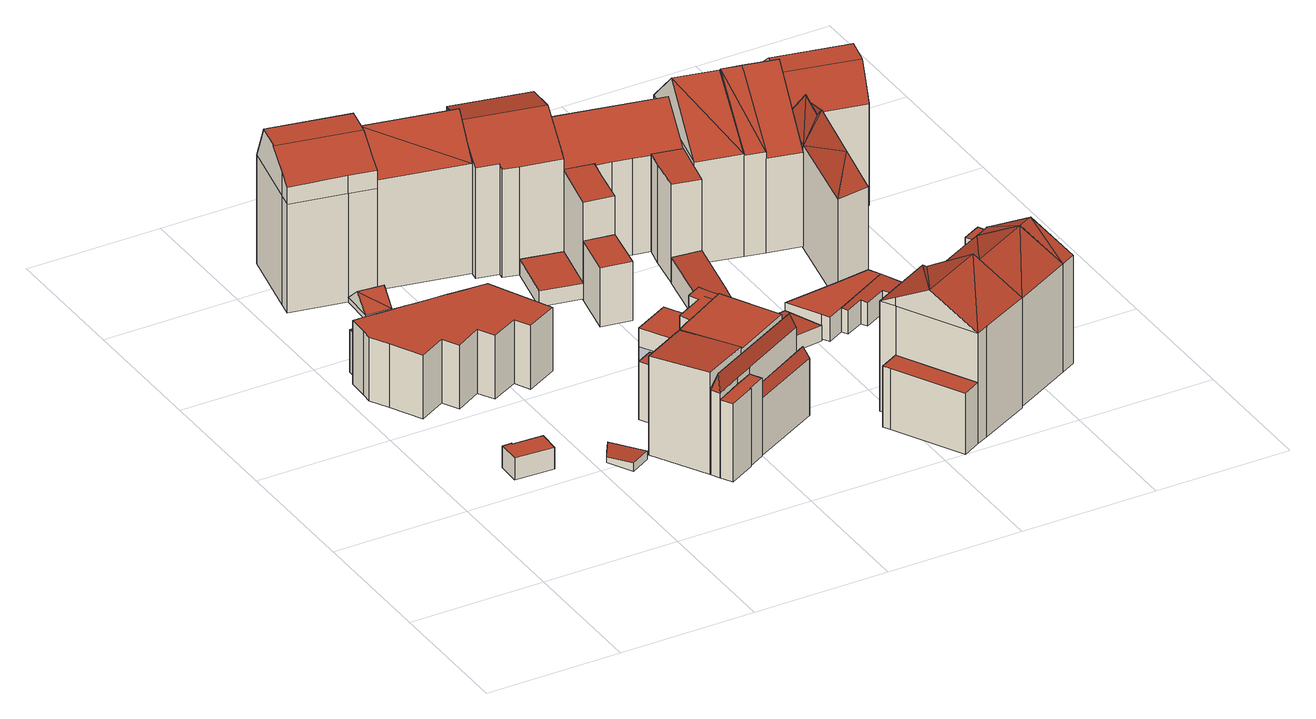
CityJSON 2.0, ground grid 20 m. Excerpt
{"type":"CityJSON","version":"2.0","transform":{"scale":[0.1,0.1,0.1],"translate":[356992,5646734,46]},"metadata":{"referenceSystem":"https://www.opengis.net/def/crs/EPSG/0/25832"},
"CityObjects":{
"building1":{"type":"Building","attributes":{"Gemeindeschluessel":"05315000","Geometrietyp2DReferenz":"3000","function":"51009_1610","roofType":"1000","measuredHeight":3.36},"geometry":[{"type":"Solid","lod":"2","boundaries":[[[[0,1,2,3]],[[4,5,1,0]],[[6,7,5,4]],[[8,9,7,6]],[[10,11,9,8]],[[3,2,11,10]],[[8,6,4,0,3,10]],[[1,5,7,9,11,2]]]],"semantics":{"surfaces":[{"type":"WallSurface"},{"type":"RoofSurface"},{"type":"GroundSurface"}],"values":[[0,0,0,0,0,0,1,2]]}}]},
"building2":{"type":"Building","attributes":{"Gemeindeschluessel":"05315000","Geometrietyp2DReferenz":"3000","function":"31001_1100"},"address":[{"country":"Germany","locality":"Köln","thoroughfareNumber":"14b","thoroughfareName":"Merlostr."},{"country":"Germany","locality":"Köln","thoroughfareNumber":"14c","thoroughfareName":"Merlostr."},{"country":"Germany","locality":"Köln","thoroughfareNumber":"14d","thoroughfareName":"Merlostr."}],"children":["building2-1","building2-2","building2-3","building2-4","building2-5"]},
"building2-1":{"type":"BuildingPart","attributes":{"roofType":"1000","measuredHeight":6.59},"parents":["building2"],"geometry":[{"type":"Solid","lod":"2","boundaries":[[[[12,13,14,15]],[[16,17,13,12]],[[18,19,17,16]],[[12,15,18,16]],[[14,13,17,19]],[[19,18,15,14]]]],"semantics":{"surfaces":[{"type":"WallSurface"},{"type":"RoofSurface"},{"type":"GroundSurface"},{"type":"ClosureSurface"}],"values":[[0,0,0,1,2,3]]}}]},
"building2-2":{"type":"BuildingPart","attributes":{"roofType":"1000","measuredHeight":6.57},"parents":["building2"],"geometry":[{"type":"Solid","lod":"2","boundaries":[[[[20,21,22,23]],[[24,25,21,20]],[[26,27,25,24]],[[20,23,26,24]],[[22,21,25,27]],[[27,26,23,22]]]],"semantics":{"surfaces":[{"type":"WallSurface"},{"type":"RoofSurface"},{"type":"GroundSurface"},{"type":"ClosureSurface"}],"values":[[0,0,0,1,2,3]]}}]},
"building2-3":{"type":"BuildingPart","attributes":{"roofType":"2100","measuredHeight":6.66},"parents":["building2"],"geometry":[{"type":"Solid","lod":"2","boundaries":[[[[28,29,30,31]],[[32,33,34,35]],[[31,30,33,32]],[[35,28,31,32]],[[29,34,33,30]],[[34,29,28,35]]]],"semantics":{"surfaces":[{"type":"WallSurface"},{"type":"RoofSurface"},{"type":"GroundSurface"},{"type":"ClosureSurface"}],"values":[[0,0,0,1,2,3]]}}]},
"building2-4":{"type":"BuildingPart","attributes":{"roofType":"1000","measuredHeight":9.72},"parents":["building2"],"geometry":[{"type":"Solid","lod":"2","boundaries":[[[[36,37,38,39]],[[40,41,37,36]],[[42,43,41,40]],[[44,45,43,42]],[[46,47,45,44]],[[48,49,47,46]],[[50,51,49,48]],[[52,53,51,50]],[[54,55,53,52]],[[56,15,14,55,54]],[[57,58,59,19,18,60]],[[61,35,34,62,63,64]],[[65,23,22,29,28,66]],[[67,68,27,26,69]],[[70,71,68,67]],[[72,73,71,70]],[[39,38,73,72]],[[70,67,69,65,66,61,64,57,60,56,54,52,50,48,46,44,42,40,36,39,72]],[[37,41,43,45,47,49,51,53,55,14,19,59,62,34,29,22,27,68,71,73,38]],[[15,56,60,18]],[[19,14,15,18]],[[58,57,64,63]],[[62,59,58,63]],[[35,61,66,28]],[[29,34,35,28]],[[23,65,69,26]],[[27,22,23,26]]]],"semantics":{"surfaces":[{"type":"WallSurface"},{"type":"RoofSurface"},{"type":"GroundSurface"},{"type":"ClosureSurface"}],"values":[[0,0,0,0,0,0,0,0,0,0,0,0,0,0,0,0,0,1,2,0,3,0,3,0,3,0,3]]}}]},
"building2-5":{"type":"BuildingPart","attributes":{"roofType":"1000","measuredHeight":6.64},"parents":["building2"],"geometry":[{"type":"Solid","lod":"2","boundaries":[[[[74,75,59,58]],[[76,77,75,74]],[[63,62,77,76]],[[74,58,63,76]],[[59,75,77,62]],[[62,63,58,59]]]],"semantics":{"surfaces":[{"type":"WallSurface"},{"type":"RoofSurface"},{"type":"GroundSurface"},{"type":"ClosureSurface"}],"values":[[0,0,0,1,2,3]]}}]},
"building3":{"type":"Building","attributes":{"Gemeindeschluessel":"05315000","Geometrietyp2DReferenz":"3000","function":"51009_1610","roofType":"2100","measuredHeight":1.28},"geometry":[{"type":"Solid","lod":"2","boundaries":[[[[78,79,80,81]],[[82,83,79,78]],[[84,85,83,82]],[[86,87,85,84]],[[88,89,87,86]],[[81,80,89,88]],[[86,84,82,78,81,88]],[[79,83,85,87,89,80]]]],"semantics":{"surfaces":[{"type":"WallSurface"},{"type":"RoofSurface"},{"type":"GroundSurface"}],"values":[[0,0,0,0,0,0,1,2]]}}]},
"building4":{"type":"Building","attributes":{"Gemeindeschluessel":"05315000","Geometrietyp2DReferenz":"3000","function":"31001_1000"},"address":[{"country":"Germany","locality":"Köln","thoroughfareNumber":"54","thoroughfareName":"Blumenthalstr."}],"children":["building4-1","building4-2"]},
"building4-1":{"type":"BuildingPart","attributes":{"roofType":"9999","measuredHeight":22.33},"parents":["building4"],"geometry":[{"type":"Solid","lod":"2","boundaries":[[[[90,91,92,93]],[[94,95,96,91,90]],[[97,98,99]],[[100,101,97,99]],[[102,103,101,100]],[[104,105,103,102]],[[93,92,105,104]],[[106,107,108,104]],[[109,110,111,112,113,114,115]],[[111,110,107,106,116]],[[115,114,99,94]],[[114,113,100,99]],[[113,112,102,100]],[[112,111,116,106,104,102]],[[109,115,94,90]],[[108,107,110,109,90,93]],[[108,93,104]],[[91,96,97,101,103,105,92]],[[95,94,99,98]],[[97,96,95,98]]]],"semantics":{"surfaces":[{"type":"WallSurface"},{"type":"RoofSurface"},{"type":"GroundSurface"},{"type":"ClosureSurface"}],"values":[[0,0,0,0,0,0,0,1,1,1,0,0,0,0,0,0,0,2,0,3]]}}]},
"building4-2":{"type":"BuildingPart","attributes":{"roofType":"3100","measuredHeight":3.06},"parents":["building4"],"geometry":[{"type":"Solid","lod":"2","boundaries":[[[[117,118,119,120]],[[98,97,118,117]],[[120,119,96,95]],[[117,121,98]],[[95,122,120]],[[120,122,121]],[[121,117,120]],[[122,95,98]],[[98,121,122]],[[118,97,96,119]],[[97,98,95,96]]]],"semantics":{"surfaces":[{"type":"WallSurface"},{"type":"RoofSurface"},{"type":"GroundSurface"},{"type":"ClosureSurface"}],"values":[[0,0,0,0,0,1,1,1,1,2,3]]}}]},
"building5":{"type":"Building","attributes":{"Gemeindeschluessel":"05315000","Geometrietyp2DReferenz":"3000","function":"51009_1610","roofType":"1000","measuredHeight":8.76},"geometry":[{"type":"Solid","lod":"2","boundaries":[[[[123,124,125,126]],[[127,128,124,123]],[[129,130,128,127]],[[131,132,130,129]],[[126,125,132,131]],[[129,127,123,126,131]],[[124,128,130,132,125]]]],"semantics":{"surfaces":[{"type":"WallSurface"},{"type":"RoofSurface"},{"type":"GroundSurface"}],"values":[[0,0,0,0,0,1,2]]}}]},
"building6":{"type":"Building","attributes":{"Gemeindeschluessel":"05315000","Geometrietyp2DReferenz":"3000","function":"31001_1000"},"children":["building6-1","building6-2","building6-3","building6-4","building6-5","building6-6","building6-7","building6-8","building6-9","building6-10"]},
"building6-1":{"type":"BuildingPart","attributes":{"roofType":"1000","measuredHeight":11.89},"parents":["building6"],"geometry":[{"type":"Solid","lod":"2","boundaries":[[[[133,134,135,136]],[[137,138,134,133]],[[139,140,138,137]],[[141,142,140,139]],[[143,144,142,141]],[[143,141,139,137,133,136,145]],[[134,138,140,142,144,146,135]],[[144,143,145,146]],[[146,145,136,135]]]],"semantics":{"surfaces":[{"type":"WallSurface"},{"type":"RoofSurface"},{"type":"GroundSurface"},{"type":"ClosureSurface"}],"values":[[0,0,0,0,0,1,2,3,3]]}}]},
"building6-2":{"type":"BuildingPart","attributes":{"roofType":"2100","measuredHeight":15.17},"parents":["building6"],"geometry":[{"type":"Solid","lod":"2","boundaries":[[[[147,148,149,150,151,152,153,154,155]],[[156,157,158,159,160,161,162,163,164]],[[165,156,164,166,154,153]],[[165,153,152,167]],[[157,156,165,167]],[[167,152,151,168]],[[158,157,167,168]],[[168,151,150,169]],[[159,158,168,169]],[[169,150,149,170]],[[171,160,159,169,170]],[[172,171,170,149,148]],[[173,161,160,171,172]],[[173,172,148,147,174,175]],[[161,173,175,162]],[[176,174,147,155]],[[163,162,175,174,176]],[[166,176,155,154]],[[164,163,176,166]]]],"semantics":{"surfaces":[{"type":"RoofSurface"},{"type":"GroundSurface"},{"type":"ClosureSurface"},{"type":"WallSurface"}],"values":[[0,1,2,3,2,3,2,3,2,3,2,3,2,3,2,3,2,3,2]]}}]},
"building6-3":{"type":"BuildingPart","attributes":{"roofType":"1000","measuredHeight":15.16},"parents":["building6"],"geometry":[{"type":"Solid","lod":"2","boundaries":[[[[177,178,179,180,181,182]],[[177,182,183,184,185,186,187]],[[188,189,180,179,156,164]],[[166,154,186,185,190]],[[166,190,191,188,164]],[[191,190,185,184,192]],[[188,191,192,189]],[[183,182,181]],[[189,192,184,183,181,180]],[[178,177,187,153,165]],[[156,179,178,165]],[[153,187,186,154]],[[166,164,156,165,153,154]]]],"semantics":{"surfaces":[{"type":"WallSurface"},{"type":"RoofSurface"},{"type":"GroundSurface"},{"type":"ClosureSurface"}],"values":[[0,1,2,0,3,0,3,0,3,0,3,0,3]]}}]},
"building6-4":{"type":"BuildingPart","attributes":{"roofType":"1000","measuredHeight":8.99},"parents":["building6"],"geometry":[{"type":"Solid","lod":"2","boundaries":[[[[193,194,195,196,197]],[[193,197,171,172]],[[196,195,161,160]],[[160,171,197,196]],[[194,193,172,173]],[[161,195,194,173]],[[161,173,172,171,160]]]],"semantics":{"surfaces":[{"type":"WallSurface"},{"type":"RoofSurface"},{"type":"GroundSurface"},{"type":"ClosureSurface"}],"values":[[0,1,2,3,0,3,3]]}}]},
"building6-5":{"type":"BuildingPart","attributes":{"roofType":"1000","measuredHeight":12.02},"parents":["building6"],"geometry":[{"type":"Solid","lod":"2","boundaries":[[[[198,197,196,199,200,201]],[[168,169,170,198,201,178,165,167]],[[179,199,196,160,159,158,157,156]],[[156,165,178,202,179]],[[202,178,201,200]],[[199,179,202,200]],[[197,198,170,171]],[[160,196,197,171]],[[160,171,170,169,159]],[[159,169,168,158]],[[158,168,167,157]],[[157,167,165,156]]]],"semantics":{"surfaces":[{"type":"WallSurface"},{"type":"RoofSurface"},{"type":"GroundSurface"},{"type":"ClosureSurface"}],"values":[[0,1,2,3,0,3,0,3,3,3,3,3]]}}]},
"building6-6":{"type":"BuildingPart","attributes":{"roofType":"2100","measuredHeight":15.58},"parents":["building6"],"geometry":[{"type":"Solid","lod":"2","boundaries":[[[[203,204,205,206]],[[181,180,204,203]],[[206,205,207,208,209]],[[210,183,181,203,206,209]],[[204,180,189,207,205]],[[183,210,184]],[[180,181,183,184,192,189]],[[192,184,210,209,208]],[[192,208,207,189]]]],"semantics":{"surfaces":[{"type":"WallSurface"},{"type":"RoofSurface"},{"type":"GroundSurface"},{"type":"ClosureSurface"}],"values":[[0,0,0,1,2,0,3,0,3]]}}]},
"building6-7":{"type":"BuildingPart","attributes":{"roofType":"5000","measuredHeight":13.53},"parents":["building6"],"geometry":[{"type":"Solid","lod":"2","boundaries":[[[[175,162,174]],[[211,212,213,214,215,216]],[[216,217,218,211]],[[174,217,216]],[[176,166,190,218,217,174]],[[211,218,190]],[[214,213,188,164,163,162]],[[175,174,216,215]],[[162,175,215,214]],[[212,211,190,191]],[[212,191,188,213]],[[164,166,176,163]],[[188,191,190,166,164]],[[162,163,176,174]]]],"semantics":{"surfaces":[{"type":"WallSurface"},{"type":"RoofSurface"},{"type":"GroundSurface"},{"type":"ClosureSurface"}],"values":[[0,0,1,1,1,1,2,0,3,0,3,3,3,3]]}}]},
"building6-8":{"type":"BuildingPart","attributes":{"roofType":"5000","measuredHeight":15.25},"parents":["building6"],"geometry":[{"type":"Solid","lod":"2","boundaries":[[[[208,207,144,143,219]],[[220,221,213,212]],[[222,136,135,221,220]],[[212,223,220]],[[191,192,208,224,223,212]],[[219,224,208]],[[225,222,220,223,224,219]],[[207,189,188,213,221,135,146,144]],[[189,192,191,188]],[[188,191,212,213]],[[207,208,192,189]],[[136,222,225,145]],[[146,135,136,145]],[[145,225,219,143]],[[144,146,145,143]]]],"semantics":{"surfaces":[{"type":"WallSurface"},{"type":"RoofSurface"},{"type":"GroundSurface"},{"type":"ClosureSurface"}],"values":[[0,0,0,1,1,1,1,2,3,3,3,0,3,0,3]]}}]},
"building6-9":{"type":"BuildingPart","attributes":{"roofType":"2100","measuredHeight":7.09},"parents":["building6"],"geometry":[{"type":"Solid","lod":"2","boundaries":[[[[226,227,195,194]],[[215,214,227,226]],[[194,173,175,215,226]],[[162,161,195,227,214]],[[161,162,175,173]],[[162,214,215,175]],[[195,161,173,194]]]],"semantics":{"surfaces":[{"type":"WallSurface"},{"type":"RoofSurface"},{"type":"GroundSurface"},{"type":"ClosureSurface"}],"values":[[0,0,1,2,3,3,3]]}}]},
"building6-10":{"type":"BuildingPart","attributes":{"roofType":"9999","measuredHeight":9.13},"parents":["building6"],"geometry":[{"type":"Solid","lod":"2","boundaries":[[[[228,202,200]],[[228,229,179,202]],[[200,199,229,228]],[[199,200,202,179]],[[229,199,179]]]],"semantics":{"surfaces":[{"type":"RoofSurface"},{"type":"WallSurface"},{"type":"GroundSurface"}],"values":[[0,1,1,1,2]]}}]},
"building7":{"type":"Building","attributes":{"Gemeindeschluessel":"05315000","Geometrietyp2DReferenz":"3000","function":"31001_1000","roofType":"3100","measuredHeight":21.92},"address":[{"country":"Germany","locality":"Köln","thoroughfareNumber":"56","thoroughfareName":"Blumenthalstr."}],"geometry":[{"type":"Solid","lod":"2","boundaries":[[[[230,231,232,108]],[[233,234,231,230]],[[235,236,234,233]],[[108,232,236,235]],[[230,237,233]],[[235,238,108]],[[237,230,108]],[[108,238,237]],[[233,237,238]],[[238,235,233]],[[231,234,236,232]]]],"semantics":{"surfaces":[{"type":"WallSurface"},{"type":"RoofSurface"},{"type":"GroundSurface"}],"values":[[0,0,0,0,0,0,1,1,1,1,2]]}}]},
"building8":{"type":"Building","attributes":{"Gemeindeschluessel":"05315000","Geometrietyp2DReferenz":"3000","function":"51009_1610","roofType":"5000","measuredHeight":10.11},"geometry":[{"type":"Solid","lod":"2","boundaries":[[[[239,240,241,242]],[[243,244,240,239]],[[245,246,244,243]],[[242,241,246,245]],[[247,245,243,248]],[[243,239,248]],[[248,239,242,247]],[[242,245,247]],[[240,244,246,241]]]],"semantics":{"surfaces":[{"type":"WallSurface"},{"type":"RoofSurface"},{"type":"GroundSurface"}],"values":[[0,0,0,0,1,0,1,1,2]]}}]},
"building9":{"type":"Building","attributes":{"Gemeindeschluessel":"05315000","Geometrietyp2DReferenz":"3000","function":"31001_1000","roofType":"1000","measuredHeight":2.44},"geometry":[{"type":"Solid","lod":"2","boundaries":[[[[249,250,251,252]],[[253,254,250,249]],[[255,256,254,253]],[[252,251,256,255]],[[253,249,252,255]],[[250,254,256,251]]]],"semantics":{"surfaces":[{"type":"WallSurface"},{"type":"RoofSurface"},{"type":"GroundSurface"}],"values":[[0,0,0,0,1,2]]}}]},
"building10":{"type":"Building","attributes":{"Gemeindeschluessel":"05315000","Geometrietyp2DReferenz":"3000","function":"31001_1100","roofType":"9999","measuredHeight":9},"geometry":[{"type":"Solid","lod":"2","boundaries":[[[[257,258,259,260]],[[258,261,262,259]],[[257,263,261,258]],[[260,264,263,257]],[[259,262,264,260]],[[261,263,264,262]]]],"semantics":{"surfaces":[{"type":"RoofSurface"},{"type":"WallSurface"},{"type":"GroundSurface"}],"values":[[0,1,1,1,1,2]]}}]},
"building11":{"type":"Building","attributes":{"Gemeindeschluessel":"05315000","Geometrietyp2DReferenz":"3000","function":"31001_1000","roofType":"5000","measuredHeight":20.59},"address":[{"country":"Germany","locality":"Köln","thoroughfareNumber":"58","thoroughfareName":"Blumenthalstr."}],"geometry":[{"type":"Solid","lod":"2","boundaries":[[[[265,234,266,267]],[[268,231,234,265]],[[269,270,231,268]],[[271,272,270,269]],[[273,254,272,271]],[[274,250,254,273]],[[275,276,250,274]],[[277,278,276,275]],[[267,266,278,277]],[[275,274,273,271,279,280,265,267,277]],[[269,268,280,279]],[[265,280,268]],[[269,279,271]],[[234,231,270,272,254,250,276,278,266]]]],"semantics":{"surfaces":[{"type":"WallSurface"},{"type":"RoofSurface"},{"type":"GroundSurface"}],"values":[[0,0,0,0,0,0,0,0,0,1,1,0,0,2]]}}]},
"building12":{"type":"Building","attributes":{"Gemeindeschluessel":"05315000","Geometrietyp2DReferenz":"3000","function":"31001_2000","roofType":"2100","measuredHeight":2.81},"geometry":[{"type":"Solid","lod":"2","boundaries":[[[[281,282,283,284]],[[285,286,282,281]],[[287,288,286,285]],[[289,290,288,287]],[[284,283,290,289]],[[287,285,281,284,289]],[[282,286,288,290,283]]]],"semantics":{"surfaces":[{"type":"WallSurface"},{"type":"RoofSurface"},{"type":"GroundSurface"}],"values":[[0,0,0,0,0,1,2]]}}]},
"building13":{"type":"Building","attributes":{"Gemeindeschluessel":"05315000","Geometrietyp2DReferenz":"3000","function":"31001_1100","roofType":"2100","measuredHeight":4.28},"geometry":[{"type":"Solid","lod":"2","boundaries":[[[[291,292,293,294]],[[295,296,292,291]],[[297,298,296,295]],[[299,300,298,297]],[[301,302,300,299]],[[294,293,302,301]],[[299,297,295,291,294,301]],[[292,296,298,300,302,293]]]],"semantics":{"surfaces":[{"type":"WallSurface"},{"type":"RoofSurface"},{"type":"GroundSurface"}],"values":[[0,0,0,0,0,0,1,2]]}}]},
"building14":{"type":"Building","attributes":{"Gemeindeschluessel":"05315000","Geometrietyp2DReferenz":"3000","function":"31001_1100"},"address":[{"country":"Germany","locality":"Köln","thoroughfareNumber":"60","thoroughfareName":"Blumenthalstr."}],"children":["building14-1","building14-2","building14-3"]},
"building14-1":{"type":"BuildingPart","attributes":{"roofType":"1000","measuredHeight":14.98},"parents":["building14"],"geometry":[{"type":"Solid","lod":"2","boundaries":[[[[303,304,305,306]],[[307,308,309,304,303]],[[310,311,312,313,314]],[[315,316,311,310]],[[306,305,316,315]],[[310,314,307,303,306,315]],[[304,309,312,311,316,305]],[[308,307,314,313]],[[312,309,308,313]]]],"semantics":{"surfaces":[{"type":"WallSurface"},{"type":"RoofSurface"},{"type":"GroundSurface"},{"type":"ClosureSurface"}],"values":[[0,0,0,0,0,1,2,0,3]]}}]},
"building14-2":{"type":"BuildingPart","attributes":{"roofType":"3100","measuredHeight":19.11},"parents":["building14"],"geometry":[{"type":"Solid","lod":"2","boundaries":[[[[313,312,317,318]],[[319,320,309,308]],[[321,322,320,319]],[[323,324,322,321]],[[325,326,324,323]],[[327,328,329,330]],[[331,332,328,327]],[[333,334,332,331]],[[335,336,334,333]],[[318,317,336,335]],[[327,330,325,323,321,319,308,313,318,331]],[[335,333,331,318]],[[312,309,320,322,324,326,329,328,332,334,336,317]],[[309,312,313,308]],[[329,326,325,330]]]],"semantics":{"surfaces":[{"type":"WallSurface"},{"type":"RoofSurface"},{"type":"GroundSurface"},{"type":"ClosureSurface"}],"values":[[0,0,0,0,0,0,0,0,0,0,1,1,2,3,3]]}}]},
"building14-3":{"type":"BuildingPart","attributes":{"roofType":"1000","measuredHeight":14.96},"parents":["building14"],"geometry":[{"type":"Solid","lod":"2","boundaries":[[[[337,338,324,339]],[[340,341,338,337]],[[342,263,341,340]],[[343,261,263,342]],[[344,345,261,343]],[[346,330,329,345,344]],[[339,324,326,325,347]],[[346,344,343,342,340,337,339,347]],[[338,341,263,261,345,329,326,324]],[[330,346,347,325]],[[326,329,330,325]]]],"semantics":{"surfaces":[{"type":"WallSurface"},{"type":"RoofSurface"},{"type":"GroundSurface"},{"type":"ClosureSurface"}],"values":[[0,0,0,0,0,0,0,1,2,0,3]]}}]},
"building15":{"type":"Building","attributes":{"Gemeindeschluessel":"05315000","Geometrietyp2DReferenz":"3000","function":"31001_1100"},"address":[{"country":"Germany","locality":"Köln","thoroughfareNumber":"59","thoroughfareName":"Riehler Str."}],"children":["building15-1","building15-2"]},
"building15-1":{"type":"BuildingPart","attributes":{"roofType":"5000","measuredHeight":21.03},"parents":["building15"],"geometry":[{"type":"Solid","lod":"2","boundaries":[[[[348,349,350,351,352]],[[353,354,349,348]],[[355,356,354,353]],[[357,358,356,355]],[[359,360,358,357]],[[361,362,360,359]],[[363,364,365,362,361]],[[366,367,368,355]],[[366,355,353]],[[353,348,369,366]],[[363,361,359,367]],[[367,366,363]],[[366,369,352,363]],[[369,348,352]],[[368,367,359,357]],[[368,357,355]],[[349,354,356,358,360,362,365,350]],[[364,363,352,351]],[[350,365,364,351]]]],"semantics":{"surfaces":[{"type":"WallSurface"},{"type":"RoofSurface"},{"type":"GroundSurface"},{"type":"ClosureSurface"}],"values":[[0,0,0,0,0,0,0,1,1,1,1,1,0,0,0,0,2,0,3]]}}]},
"building15-2":{"type":"BuildingPart","attributes":{"roofType":"9999","measuredHeight":9.28},"parents":["building15"],"geometry":[{"type":"Solid","lod":"2","boundaries":[[[[370,364,351,371,372]],[[351,350,373,371]],[[370,374,365,364]],[[372,375,374,370]],[[371,373,375,372]],[[350,351,364,365]],[[350,365,374,375,373]]]],"semantics":{"surfaces":[{"type":"RoofSurface"},{"type":"WallSurface"},{"type":"GroundSurface"}],"values":[[0,1,1,1,1,1,2]]}}]},
"building16":{"type":"Building","attributes":{"Gemeindeschluessel":"05315000","Geometrietyp2DReferenz":"3000","function":"31001_2000"},"children":["building16-1","building16-2"]},
"building16-1":{"type":"BuildingPart","attributes":{"roofType":"1000","measuredHeight":3.79},"parents":["building16"],"geometry":[{"type":"Solid","lod":"2","boundaries":[[[[376,377,378,379]],[[380,381,377,376]],[[382,383,381,380]],[[384,385,383,382]],[[386,387,385,384]],[[388,389,387,386]],[[384,382,380,376,379,388,386]],[[378,377,381,383,385,387,389]],[[378,389,388,379]]]],"semantics":{"surfaces":[{"type":"WallSurface"},{"type":"RoofSurface"},{"type":"GroundSurface"},{"type":"ClosureSurface"}],"values":[[0,0,0,0,0,0,1,2,3]]}}]},
"building16-2":{"type":"BuildingPart","attributes":{"roofType":"2100","measuredHeight":3.69},"parents":["building16"],"geometry":[{"type":"Solid","lod":"2","boundaries":[[[[390,391,389,388]],[[392,393,391,390]],[[394,395,393,392]],[[396,397,395,394]],[[398,399,397,396]],[[400,401,399,398]],[[379,378,401,400]],[[398,396,394,392,390,388,379,400]],[[389,391,393,395,397,399,401,378]],[[378,379,388,389]]]],"semantics":{"surfaces":[{"type":"WallSurface"},{"type":"RoofSurface"},{"type":"GroundSurface"},{"type":"ClosureSurface"}],"values":[[0,0,0,0,0,0,0,1,2,3]]}}]},
"building17":{"type":"Building","attributes":{"Gemeindeschluessel":"05315000","Geometrietyp2DReferenz":"3000","function":"31001_1100"},"address":[{"country":"Germany","locality":"Köln","thoroughfareNumber":"61","thoroughfareName":"Riehler Str."}],"children":["building17-1","building17-2","building17-3","building17-4"]},
"building17-1":{"type":"BuildingPart","attributes":{"roofType":"1000","measuredHeight":16.32},"parents":["building17"],"geometry":[{"type":"Solid","lod":"2","boundaries":[[[[402,403,404,405]],[[406,407,408,409]],[[405,404,407,406]],[[409,410,402,405,406]],[[403,411,408,407,404]],[[403,402,410,411]],[[411,410,409,408]]]],"semantics":{"surfaces":[{"type":"WallSurface"},{"type":"RoofSurface"},{"type":"GroundSurface"},{"type":"ClosureSurface"}],"values":[[0,0,0,1,2,3,3]]}}]},
"building17-2":{"type":"BuildingPart","attributes":{"roofType":"5000","measuredHeight":20.2},"parents":["building17"],"geometry":[{"type":"Solid","lod":"2","boundaries":[[[[412,413,403,402,414]],[[415,416,413,412]],[[417,418,416,415]],[[419,420,418,417]],[[421,422,423,412]],[[412,414,424,425,421]],[[419,417,422]],[[422,421,419]],[[423,422,417,415]],[[423,415,412]],[[403,413,416,418,420,411]],[[410,424,414,402]],[[403,411,410,402]],[[419,426,424]],[[410,411,420,419,424]],[[421,426,419]],[[421,425,424,426]]]],"semantics":{"surfaces":[{"type":"WallSurface"},{"type":"RoofSurface"},{"type":"GroundSurface"},{"type":"ClosureSurface"}],"values":[[0,0,0,0,1,1,1,1,0,0,2,0,3,0,3,0,3]]}}]},
"building17-3":{"type":"BuildingPart","attributes":{"roofType":"3100","measuredHeight":20.18},"parents":["building17"],"geometry":[{"type":"Solid","lod":"2","boundaries":[[[[427,428,420,419]],[[429,430,431,428,427]],[[427,432,429]],[[432,421,425,424]],[[424,429,432]],[[427,419,426,421]],[[421,432,427]],[[433,408,411,420,428,431]],[[433,434,430,429,424,410,409,408]],[[411,408,409,410]],[[431,430,434,433]],[[411,410,424,419,420]],[[426,419,424]],[[426,424,425,421]]]],"semantics":{"surfaces":[{"type":"WallSurface"},{"type":"RoofSurface"},{"type":"GroundSurface"},{"type":"ClosureSurface"}],"values":[[0,0,0,1,1,1,1,2,0,3,3,3,0,3]]}}]},
"building17-4":{"type":"BuildingPart","attributes":{"roofType":"9999","measuredHeight":14.92},"parents":["building17"],"geometry":[{"type":"Solid","lod":"2","boundaries":[[[[430,434,435,436]],[[434,433,437,435]],[[436,438,431,430]],[[435,437,438,436]],[[433,434,430,431]],[[433,431,438,437]]]],"semantics":{"surfaces":[{"type":"RoofSurface"},{"type":"WallSurface"},{"type":"GroundSurface"}],"values":[[0,1,1,1,1,2]]}}]},
"building18":{"type":"Building","attributes":{"Gemeindeschluessel":"05315000","Geometrietyp2DReferenz":"3000","function":"31001_1000"},"address":[{"country":"Germany","locality":"Köln","thoroughfareNumber":"62","thoroughfareName":"Blumenthalstr."}],"children":["building18-1","building18-2","building18-3"]},
"building18-1":{"type":"BuildingPart","attributes":{"roofType":"3100","measuredHeight":22.95},"parents":["building18"],"geometry":[{"type":"Solid","lod":"2","boundaries":[[[[439,440,441,442]],[[443,444,445,446,447]],[[442,441,444,443]],[[443,448,442]],[[442,448,449,450,451,439]],[[447,449,448,443]],[[440,445,444,441]],[[452,447,446]],[[440,439,453,446,445]],[[453,452,446]],[[447,452,449,450,449]],[[453,439,451]],[[453,451,450,449,452]]]],"semantics":{"surfaces":[{"type":"WallSurface"},{"type":"RoofSurface"},{"type":"GroundSurface"},{"type":"ClosureSurface"}],"values":[[0,0,0,0,1,1,2,0,3,3,0,3,3]]}}]},
"building18-2":{"type":"BuildingPart","attributes":{"roofType":"3100","measuredHeight":22.91},"parents":["building18"],"geometry":[{"type":"Solid","lod":"2","boundaries":[[[[454,455,440,439,456]],[[446,445,457,458]],[[456,450,449,459]],[[459,460,461,454,456]],[[449,452,446,458]],[[458,462,463,459,449]],[[455,457,445,440]],[[455,454,458,457]],[[451,456,439]],[[445,446,453,439,440]],[[453,451,439]],[[463,460,459]],[[462,458,454,461]],[[463,462,461,460]],[[450,456,451]],[[452,453,446]],[[449,450,451,453,452]]]],"semantics":{"surfaces":[{"type":"WallSurface"},{"type":"RoofSurface"},{"type":"GroundSurface"},{"type":"ClosureSurface"}],"values":[[0,0,1,1,1,1,2,3,0,3,3,0,3,3,0,3,3]]}}]},
"building18-3":{"type":"BuildingPart","attributes":{"roofType":"3100","measuredHeight":22.89},"parents":["building18"],"geometry":[{"type":"Solid","lod":"2","boundaries":[[[[464,311,455,454,465]],[[466,336,311,464]],[[467,458,457,336,466]],[[464,468,466]],[[465,469,468]],[[468,464,465]],[[469,460,463,467,466]],[[466,468,469]],[[311,336,457,455]],[[461,465,454]],[[467,462,458]],[[455,457,458,454]],[[458,462,461,454]],[[463,462,467]],[[460,469,465,461]],[[463,460,461,462]]]],"semantics":{"surfaces":[{"type":"WallSurface"},{"type":"RoofSurface"},{"type":"GroundSurface"},{"type":"ClosureSurface"}],"values":[[0,0,0,0,1,1,1,1,2,0,0,3,3,0,0,3]]}}]},
"building19":{"type":"Building","attributes":{"Gemeindeschluessel":"05315000","Geometrietyp2DReferenz":"3000","function":"31001_1100"},"address":[{"country":"Germany","locality":"Köln","thoroughfareNumber":"64","thoroughfareName":"Blumenthalstr."}],"children":["building19-1","building19-2"]},
"building19-1":{"type":"BuildingPart","attributes":{"roofType":"5000","measuredHeight":20.73},"parents":["building19"],"geometry":[{"type":"Solid","lod":"2","boundaries":[[[[470,471,472,473]],[[474,475,471,470]],[[476,477,475,474]],[[478,479,477,476]],[[480,481,479,478]],[[482,483,473,480,478]],[[484,485,486,487]],[[485,488,483,482,486]],[[483,488,470,473]],[[488,485,484,474,470]],[[484,487,476,474]],[[487,486,482,478,476]],[[472,471,475,477,479,481]],[[481,480,473,472]]]],"semantics":{"surfaces":[{"type":"WallSurface"},{"type":"RoofSurface"},{"type":"GroundSurface"},{"type":"ClosureSurface"}],"values":[[0,0,0,0,0,1,1,1,0,0,0,0,2,3]]}}]},
"building19-2":{"type":"BuildingPart","attributes":{"roofType":"5000","measuredHeight":20.66},"parents":["building19"],"geometry":[{"type":"Solid","lod":"2","boundaries":[[[[489,490,491,492]],[[493,473,472,490,489]],[[494,495,481,480,496]],[[497,498,495,494]],[[499,500,498,497]],[[501,502,500,499]],[[492,491,502,501]],[[503,501,499,504]],[[504,499,497,505]],[[506,505,497,494,507]],[[494,496,507]],[[507,496,493,506]],[[506,493,489]],[[505,506,489]],[[504,505,489]],[[503,504,489]],[[489,492,503]],[[492,501,503]],[[490,472,481,495,498,500,502,491]],[[473,493,496,480]],[[481,472,473,480]]]],"semantics":{"surfaces":[{"type":"WallSurface"},{"type":"RoofSurface"},{"type":"GroundSurface"},{"type":"ClosureSurface"}],"values":[[0,0,0,0,0,0,0,1,1,1,1,1,1,1,1,1,1,1,2,0,3]]}}]}
},
"vertices":[
[78,244,54],[78,244,21],[77,210,21],[77,210,54],[92,244,54],[92,244,21],[92,242,54],[92,242,21],[137,240,54],[137,240,21],[135,207,54],[135,207,21],
[22,544,87],[22,544,22],[21,517,22],[21,517,87],[47,543,87],[47,543,22],[46,516,87],[46,516,22],
[179,537,87],[179,537,22],[178,510,22],[178,510,87],[204,536,87],[204,536,22],[203,509,87],[203,509,22],
[150,512,86],[150,512,22],[151,538,22],[151,538,88],[126,539,88],[126,539,22],[125,513,22],[125,513,86],
[153,393,119],[153,393,22],[193,414,22],[193,414,119],[140,417,119],[140,417,22],[101,395,119],[101,395,22],[88,419,119],[88,419,22],[48,397,119],[48,397,22],[24,443,119],[24,443,22],[9,470,119],[9,470,22],[10,487,119],[10,487,22],[11,517,119],[11,517,22],[21,517,119],[73,515,119],[73,515,88],[73,515,22],[46,516,119],[125,513,119],[98,514,22],[98,514,88],[98,514,119],[178,510,119],[150,512,119],[208,509,119],[208,509,22],[203,509,119],[252,416,119],[252,416,22],[205,391,119],[205,391,22],
[74,541,88],[74,541,22],[99,540,88],[99,540,22],
[208,199,27],[208,199,19],[203,190,19],[203,190,28],[210,202,27],[210,202,19],[224,224,26],[224,224,19],[253,171,32],[253,171,19],[223,154,32],[223,154,19],
[151,709,184],[151,709,18],[173,816,18],[173,816,184],[148,692,184],[148,692,25],[148,692,18],[109,700,18],[109,700,25],[109,700,184],[27,716,184],[27,716,18],[31,736,184],[31,736,18],[53,841,184],[53,841,18],[47,812,241],[167,788,241],[173,816,185],[151,709,220],[159,747,240],[38,771,240],[31,736,221],[27,716,210],[109,700,211],[148,692,211],[39,772,240],
[107,651,25],[107,651,18],[145,649,18],[145,649,25],[108,675,48],[146,671,48],
[312,268,112],[312,268,24],[288,255,24],[288,255,112],[339,219,112],[339,219,24],[323,209,112],[323,209,24],[315,205,112],[315,205,24],
[383,98,142],[383,98,23],[374,115,23],[374,115,142],[357,84,142],[357,84,23],[358,83,142],[358,83,23],[319,62,142],[319,62,23],[309,79,142],[309,79,23],[348,101,142],[348,101,23],
[396,287,175],[394,286,175],[377,277,175],[375,276,175],[382,262,174],[341,240,174],[349,224,173],[411,260,174],[403,274,174],[349,224,23],[341,240,23],[382,262,23],[375,276,23],[377,277,23],[394,286,23],[396,287,23],[403,274,23],[411,260,23],[349,224,143],[411,260,153],[341,240,143],[382,262,143],[375,276,143],[377,277,143],[377,277,113],[394,286,113],[394,286,82],[396,287,153],[396,287,83],[403,274,153],
[339,219,175],[339,219,143],[339,219,23],[323,209,23],[323,209,174],[323,209,175],[328,200,175],[368,127,175],[456,175,175],[411,260,175],[349,224,175],[456,175,23],[368,127,23],[456,175,153],[456,175,152],[368,127,152],
[375,321,113],[375,321,81],[375,321,23],[358,312,23],[358,312,113],
[358,312,143],[304,283,23],[304,283,115],[304,283,143],[339,219,115],
[315,205,174],[315,205,23],[257,174,23],[257,174,174],[302,92,23],[302,92,152],[302,92,179],[368,127,179],
[469,182,153],[469,182,152],[469,182,23],[409,294,23],[409,294,94],[409,294,153],[406,284,158],[459,185,159],
[309,79,152],[475,170,152],[475,170,23],[374,115,152],[466,173,175],[312,89,176],[348,101,152],
[390,329,94],[390,329,23],
[312,268,115],[312,268,23],
[306,787,185],[306,787,17],[173,816,17],[284,682,185],[284,682,17],[151,709,185],[151,709,17],[295,735,237],[162,762,237],
[475,170,111],[475,170,24],[374,115,24],[374,115,111],[485,153,111],[485,153,24],[383,98,111],[383,98,24],[387,111,125],[480,162,126],
[336,649,41],[336,649,17],[319,568,17],[319,568,41],[395,637,41],[395,637,17],[378,556,41],[378,556,17],
[421,549,106],[378,556,106],[364,488,106],[408,480,106],[378,556,16],[364,488,16],[421,549,16],[408,480,16],
[284,682,194],[282,669,17],[282,669,186],[306,787,209],[422,763,209],[422,763,17],[397,646,188],[397,646,17],[395,637,182],[336,649,182],[313,654,182],[313,654,17],[314,662,186],[314,662,17],[410,705,223],[294,730,223],
[439,363,32],[439,363,4],[465,314,4],[465,314,27],[507,371,32],[507,371,4],[579,381,32],[579,381,4],[606,332,27],[606,332,4],
[473,405,54],[473,405,15],[512,398,15],[512,398,57],[480,441,54],[480,441,15],[498,537,54],[498,537,15],[539,528,57],[539,528,15],[520,434,57],[520,434,15],
[507,587,165],[507,587,16],[498,537,16],[498,537,165],[513,615,165],[513,615,163],[513,615,16],[546,560,165],[546,560,16],[556,606,16],[556,606,163],[556,606,165],[539,528,165],[539,528,16],
[569,668,16],[569,668,207],[488,620,163],[488,620,16],[461,626,163],[461,626,16],[438,630,163],[438,630,16],[438,631,163],[438,631,16],[397,646,168],[397,646,16],[396,639,16],[396,639,163],[409,701,207],[409,701,16],[422,763,163],[422,763,16],[582,729,164],[582,729,16],
[437,630,165],[437,630,16],[438,630,165],[431,602,165],[431,602,16],[421,549,165],[378,556,165],[395,637,165],[395,637,16],[396,639,165],[438,631,165],
[587,148,170],[587,148,2],[599,127,2],[599,127,95],[599,127,170],[679,197,170],[679,197,2],[682,191,170],[682,191,2],[688,180,170],[688,180,2],[751,63,170],[751,63,2],[676,24,170],[676,24,2],[658,15,170],[658,15,95],[658,15,2],[623,80,212],[716,129,212],[688,180,178],[599,127,183],
[631,0,95],[571,112,95],[577,102,95],[571,112,2],[631,0,2],[577,102,2],
[612,321,44],[612,321,7],[636,334,7],[636,334,44],[606,332,44],[606,332,7],[579,381,44],[579,381,7],[663,391,44],[663,391,7],[713,398,44],[713,398,7],[722,381,44],[722,381,7],
[738,351,42],[738,351,7],[711,336,42],[711,336,7],[705,347,42],[705,347,7],[673,330,42],[673,330,7],[668,339,43],[668,339,7],[641,325,43],[641,325,7],
[794,235,168],[794,235,4],[789,245,4],[789,245,168],[762,231,168],[762,231,4],[767,222,4],[767,222,168],[777,226,168],[777,226,4],
[798,238,169],[798,238,4],[794,235,169],[802,231,169],[802,231,4],[861,122,169],[861,122,4],[839,110,169],[839,110,4],[808,168,206],[830,179,206],[802,231,173],[777,226,169],[795,192,191],[839,111,169],
[751,63,169],[751,63,4],[688,180,169],[688,180,154],[688,180,4],[720,121,206],[725,199,4],[725,199,154],
[713,208,154],[682,191,154],[713,208,4],[682,191,4],
[641,538,160],[641,538,16],[690,528,16],[690,528,160],[724,699,177],[724,699,16],[675,709,16],[675,709,170],[675,709,178],[709,623,245],[660,634,245],[659,631,243],[643,550,170],[673,702,177],[660,634,170],
[612,545,170],[612,545,16],[641,538,170],[645,715,16],[645,715,170],[631,640,245],[631,640,244],[612,547,172],[645,714,172],[634,660,225],
[546,560,172],[612,545,172],[582,729,172],[645,715,172],[566,654,244],[630,640,244],
[713,646,169],[713,646,14],[704,600,14],[704,600,169],[724,699,169],[724,699,14],[837,675,169],[837,675,14],[816,576,169],[816,576,14],[754,589,169],[754,589,14],[822,604,221],[710,628,221],[724,699,193],[717,665,222],[830,641,222],[837,675,193],[713,646,221],
[690,528,170],[690,528,14],[663,391,14],[663,391,170],[704,600,170],[742,576,170],[742,576,14],[754,589,170],[735,542,170],[735,542,14],[743,540,170],[743,540,14],[713,398,170],[713,398,14],[693,419,219],[714,521,221],[710,526,212],[721,575,213],[731,582,195]
]}
